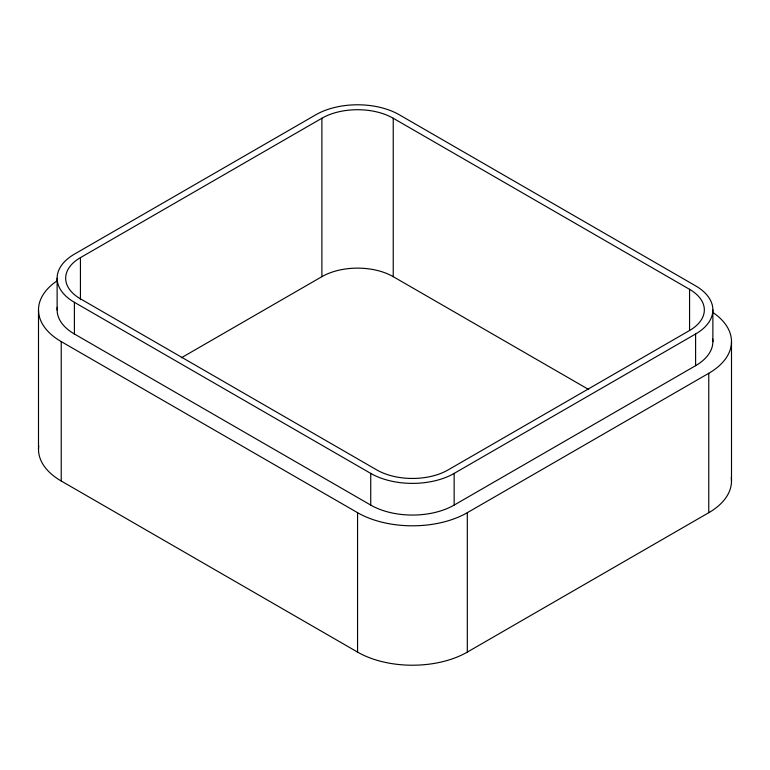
<?xml version="1.0" encoding="UTF-8"?>
<svg xmlns="http://www.w3.org/2000/svg" width="770" height="770" viewBox="0 0 770 770"><rect width="100%" height="100%" fill="white"/><g stroke="black" fill="none" stroke-linecap="round" stroke-linejoin="round"><path stroke-width="1.16" d="M80.436 257.642L321.889 118.243A50.445 29.125 0 0 1 393.229 118.243L689.564 289.328A50.445 29.125 0 0 1 689.564 330.513L448.111 469.921A50.445 29.125 0 0 1 376.771 469.921L80.436 298.827A50.445 29.125 0 0 1 80.436 257.642L80.436 299.646M181.393 357.771L321.889 276.661A50.445 29.125 0 0 1 393.229 276.661L588.703 389.514M74.401 302.321L370.736 473.406A58.982 34.053 0 0 0 454.146 473.406L695.599 333.997A58.982 34.053 0 0 0 695.599 285.843L399.264 114.759A58.982 34.053 0 0 0 315.854 114.759L74.401 254.158A58.982 34.053 0 0 0 74.401 302.321L74.401 333.997L370.736 505.082A58.982 34.053 0 0 0 454.146 505.082L695.599 365.683A58.982 34.053 0 0 0 712.693 338.935M57.096 280.819A77.606 44.804 0 0 0 61.234 341.601L357.559 512.685A77.606 44.804 0 0 0 467.313 512.685L708.766 373.286A77.606 44.804 0 0 0 712.904 312.505M38.741 445.811A77.606 44.804 0 0 0 61.234 481.009L357.559 652.094A77.606 44.804 0 0 0 467.313 652.094L708.766 512.695A77.606 44.804 0 0 0 731.259 477.496M731.5 341.601L731.5 481.009M712.876 309.925L712.876 341.601M708.766 373.286L708.766 512.695M695.599 333.997L695.599 365.683M689.564 289.328L689.564 330.128M467.313 512.685L467.313 652.094M454.146 473.406L454.146 505.082M393.229 118.243L393.229 276.661M370.736 473.406L370.736 505.082M357.559 512.685L357.559 652.094M321.889 118.243L321.889 276.661M61.234 341.601L61.234 481.009M57.124 278.239L57.124 309.925M38.5 309.925L38.5 449.324M74.401 333.997A58.982 34.053 0 0 1 57.307 307.249"/></g></svg>
